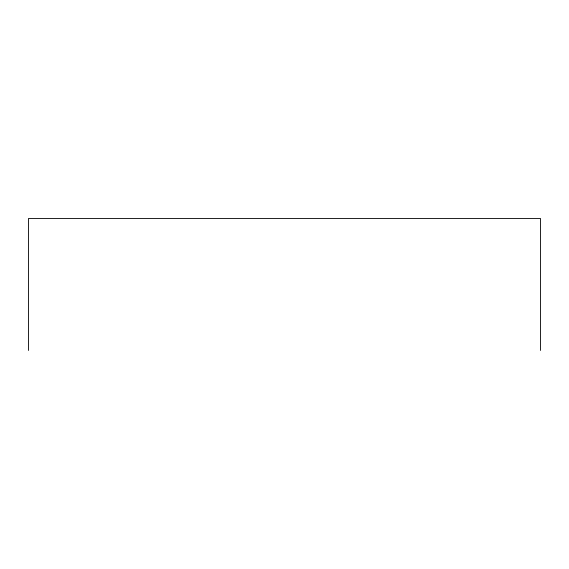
<?xml version="1.0" encoding="UTF-8"?>
<svg xmlns="http://www.w3.org/2000/svg" width="569" height="569" viewBox="0 0 569 569"><rect width="100%" height="100%" fill="white"/><g stroke="black" fill="none" stroke-linecap="round" stroke-linejoin="round"><path stroke-width="0.85" d="M540.55 350.461L540.55 218.539L28.45 218.539L28.45 350.461"/></g></svg>
